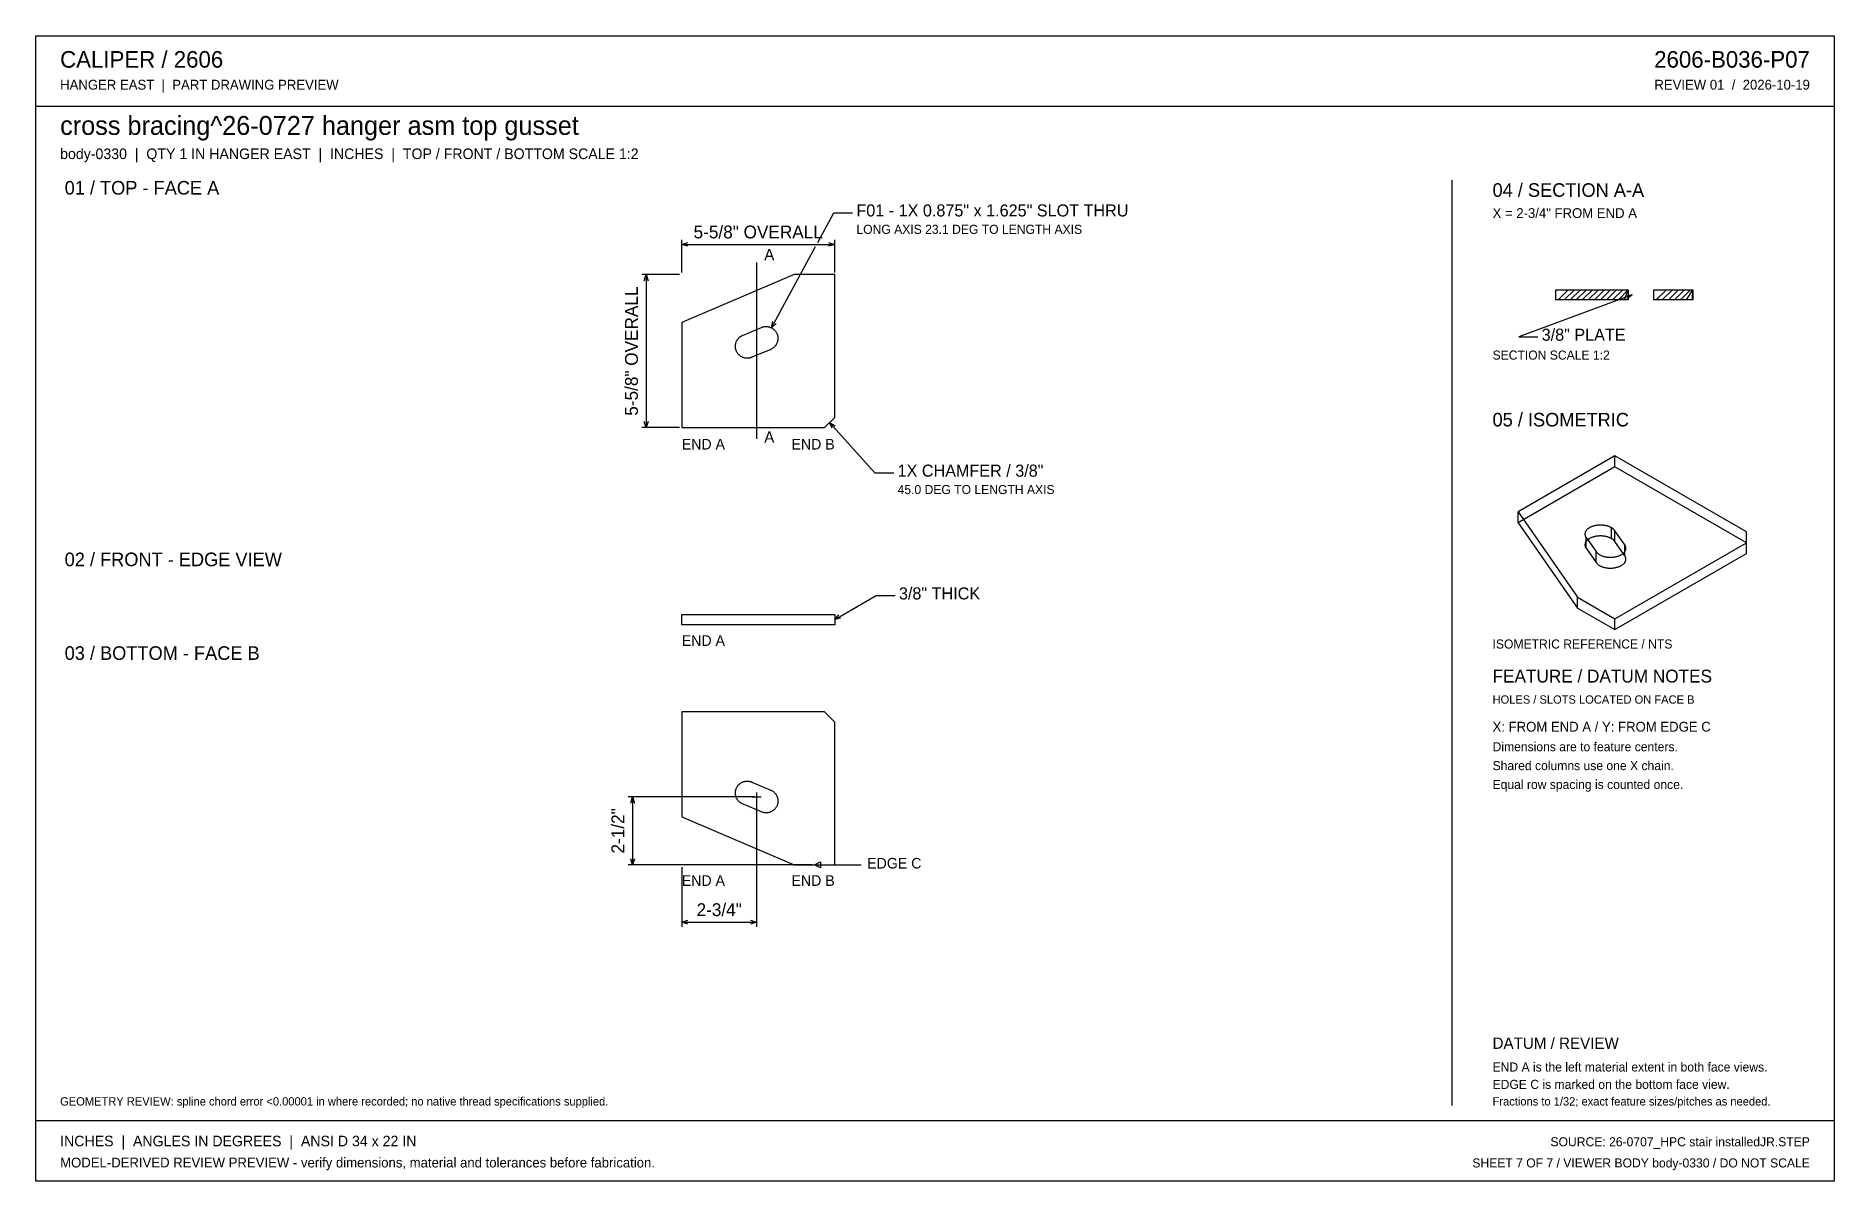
# Model space of a CAD drawing. Header units: inches. Extents: x 0.9 to 67.1, y 0.9 to 43.1.
import ezdxf
from ezdxf.enums import TextEntityAlignment as Align

# ---------------------------------------------------------------- set-up
doc = ezdxf.new("R2010")
doc.units = ezdxf.units.IN
doc.header["$MEASUREMENT"] = 0

msp = doc.modelspace()

# ---------------------------------------------------------------- linework, layer by layer
at = {"layer": 'ANNOTATION'}
for p, q in [((29.687, 35.462), (30.278, 36.556)), ((30.278, 36.556), (30.972, 36.556)), ((24.688, 34.361), (24.688, 35.556)), ((24.688, 35.389), (24.91, 35.458)), ((24.688, 35.389), (30.312, 35.389)), ((24.91, 35.319), (24.688, 35.389)), ((27.991, 32.321), (29.608, 35.316)), ((30.09, 35.458), (30.312, 35.389)), ((30.312, 35.389), (30.09, 35.319)), ((30.312, 34.361), (30.312, 35.556)), ((27.443, 34.722), (27.443, 28.236)), ((24.604, 34.278), (23.215, 34.278)), ((23.312, 34.056), (23.382, 34.278)), ((23.382, 34.278), (23.382, 28.653)), ((23.382, 34.278), (23.451, 34.056)), ((59.639, 33.535), (55.472, 31.986)), ((59.406, 33.522), (59.639, 33.535)), ((59.639, 33.535), (59.455, 33.392)), ((27.991, 32.321), (28.035, 32.549)), ((28.157, 32.483), (27.991, 32.321)), ((55.472, 31.986), (56.167, 31.986)), ((24.604, 28.653), (23.215, 28.653)), ((23.382, 28.653), (23.312, 28.875)), ((23.451, 28.875), (23.382, 28.653)), ((30.125, 28.84), (31.792, 26.986)), ((30.222, 28.629), (30.125, 28.84)), ((30.125, 28.84), (30.325, 28.721)), ((31.792, 26.986), (32.486, 26.986)), ((30.312, 21.59), (31.84, 22.472)), ((31.84, 22.472), (32.535, 22.472)), ((30.312, 21.59), (30.47, 21.762)), ((30.54, 21.641), (30.312, 21.59)), ((27.443, 15.235), (27.443, 14.901)), ((27.36, 15.068), (22.715, 15.068)), ((22.812, 14.846), (22.882, 15.068)), ((22.882, 15.068), (22.882, 12.576)), ((22.882, 15.068), (22.951, 14.846)), ((27.277, 15.068), (27.61, 15.068)), ((27.443, 14.985), (27.443, 10.299)), ((29.487, 12.576), (22.715, 12.576)), ((22.882, 12.576), (22.812, 12.799)), ((22.951, 12.799), (22.882, 12.576)), ((29.57, 12.576), (29.792, 12.688)), ((29.57, 12.576), (31.285, 12.576)), ((29.792, 12.465), (29.57, 12.576)), ((29.792, 12.688), (29.792, 12.465)), ((24.688, 12.493), (24.688, 10.299)), ((24.688, 10.465), (24.91, 10.535)), ((24.688, 10.465), (27.443, 10.465)), ((24.91, 10.396), (24.688, 10.465)), ((27.221, 10.535), (27.443, 10.465)), ((27.443, 10.465), (27.221, 10.396))]:
    msp.add_line(p, q, dxfattribs=at)
at = {"layer": 'OUTLINE'}
for p, q in [((0.944, 43.056), (67.056, 43.056)), ((0.944, 0.944), (0.944, 43.056)), ((67.056, 43.056), (67.056, 0.944)), ((0.944, 40.472), (67.056, 40.472)), ((53, 37.75), (53, 3.722)), ((28.828, 34.278), (24.688, 32.514)), ((30.312, 34.278), (28.828, 34.278)), ((30.312, 29.028), (30.312, 34.278)), ((56.826, 33.722), (59.484, 33.722)), ((56.826, 33.347), (56.826, 33.722)), ((56.91, 33.347), (57.285, 33.722)), ((57.132, 33.347), (57.507, 33.722)), ((57.354, 33.347), (57.729, 33.722)), ((57.576, 33.347), (57.951, 33.722)), ((57.799, 33.347), (58.174, 33.722)), ((58.021, 33.347), (58.396, 33.722)), ((58.243, 33.347), (58.618, 33.722)), ((58.465, 33.347), (58.84, 33.722)), ((58.688, 33.347), (59.062, 33.722)), ((58.91, 33.347), (59.285, 33.722)), ((59.132, 33.347), (59.484, 33.722)), ((59.354, 33.347), (59.484, 33.722)), ((59.484, 33.722), (59.484, 33.347)), ((60.435, 33.722), (61.862, 33.722)), ((60.435, 33.347), (60.435, 33.722)), ((60.519, 33.347), (60.894, 33.722)), ((60.741, 33.347), (61.116, 33.722)), ((60.963, 33.347), (61.338, 33.722)), ((61.185, 33.347), (61.56, 33.722)), ((61.407, 33.347), (61.782, 33.722)), ((61.63, 33.347), (61.862, 33.722)), ((61.852, 33.347), (61.862, 33.722)), ((61.862, 33.722), (61.862, 33.347)), ((59.484, 33.347), (56.826, 33.347)), ((61.862, 33.347), (60.435, 33.347)), ((24.688, 32.514), (24.688, 28.653)), ((26.668, 31.719), (26.672, 31.737)), ((26.672, 31.737), (26.677, 31.756)), ((26.677, 31.756), (26.682, 31.773)), ((26.682, 31.773), (26.688, 31.791)), ((26.688, 31.791), (26.695, 31.809)), ((26.695, 31.809), (26.703, 31.826)), ((26.703, 31.826), (26.711, 31.842)), ((26.711, 31.842), (26.72, 31.859)), ((26.72, 31.859), (26.73, 31.875)), ((26.73, 31.875), (26.74, 31.89)), ((26.74, 31.89), (26.751, 31.905)), ((26.751, 31.905), (26.763, 31.92)), ((26.763, 31.92), (26.775, 31.934)), ((26.775, 31.934), (26.788, 31.948)), ((26.788, 31.948), (26.802, 31.961)), ((26.802, 31.961), (26.816, 31.973)), ((26.816, 31.973), (26.83, 31.985)), ((26.83, 31.985), (26.845, 31.996)), ((26.845, 31.996), (26.861, 32.007)), ((26.861, 32.007), (26.877, 32.016)), ((26.877, 32.016), (26.893, 32.025)), ((26.893, 32.025), (26.91, 32.034)), ((26.91, 32.034), (26.927, 32.042)), ((26.927, 32.042), (27.617, 32.336)), ((27.617, 32.336), (27.637, 32.343)), ((27.637, 32.343), (27.657, 32.35)), ((27.657, 32.35), (27.678, 32.356)), ((27.678, 32.356), (27.699, 32.361)), ((27.699, 32.361), (27.72, 32.365)), ((27.72, 32.365), (27.741, 32.368)), ((27.741, 32.368), (27.763, 32.37)), ((27.763, 32.37), (27.784, 32.37)), ((27.784, 32.37), (27.805, 32.37)), ((27.805, 32.37), (27.827, 32.369)), ((27.827, 32.369), (27.848, 32.366)), ((27.848, 32.366), (27.869, 32.363)), ((27.869, 32.363), (27.89, 32.358)), ((27.89, 32.358), (27.911, 32.353)), ((27.911, 32.353), (27.932, 32.346)), ((27.932, 32.346), (27.952, 32.339)), ((27.952, 32.339), (27.971, 32.33)), ((27.971, 32.33), (27.991, 32.321)), ((27.991, 32.321), (28.009, 32.31)), ((28.009, 32.31), (28.028, 32.299)), ((28.028, 32.299), (28.045, 32.287)), ((28.045, 32.287), (28.062, 32.274)), ((28.062, 32.274), (28.079, 32.26)), ((28.079, 32.26), (28.095, 32.245)), ((28.095, 32.245), (28.11, 32.23)), ((28.11, 32.23), (28.124, 32.214)), ((28.124, 32.214), (28.137, 32.197)), ((28.137, 32.197), (28.15, 32.18)), ((28.15, 32.18), (28.161, 32.162)), ((28.161, 32.162), (28.172, 32.143)), ((28.172, 32.143), (28.182, 32.124)), ((28.186, 31.75), (28.176, 31.731)), ((28.182, 32.124), (28.191, 32.104)), ((28.194, 31.77), (28.186, 31.75)), ((28.191, 32.104), (28.199, 32.084)), ((28.202, 31.79), (28.194, 31.77)), ((28.199, 32.084), (28.206, 32.064)), ((28.208, 31.81), (28.202, 31.79)), ((28.206, 32.064), (28.212, 32.044)), ((28.214, 31.831), (28.208, 31.81)), ((28.212, 32.044), (28.217, 32.023)), ((28.218, 31.852), (28.214, 31.831)), ((28.217, 32.023), (28.22, 32.001)), ((28.222, 31.873), (28.218, 31.852)), ((28.22, 32.001), (28.223, 31.98)), ((28.224, 31.894), (28.222, 31.873)), ((28.223, 31.98), (28.225, 31.959)), ((28.225, 31.916), (28.224, 31.894)), ((28.225, 31.959), (28.226, 31.937)), ((28.226, 31.937), (28.225, 31.916)), ((26.661, 31.663), (26.663, 31.682)), ((26.661, 31.645), (26.661, 31.663)), ((26.661, 31.626), (26.661, 31.645)), ((26.662, 31.607), (26.661, 31.626)), ((26.664, 31.589), (26.662, 31.607)), ((26.663, 31.682), (26.665, 31.701)), ((26.666, 31.57), (26.664, 31.589)), ((26.665, 31.701), (26.668, 31.719)), ((26.67, 31.552), (26.666, 31.57)), ((26.674, 31.533), (26.67, 31.552)), ((26.679, 31.515), (26.674, 31.533)), ((26.684, 31.497), (26.679, 31.515)), ((26.691, 31.48), (26.684, 31.497)), ((26.698, 31.463), (26.691, 31.48)), ((26.706, 31.446), (26.698, 31.463)), ((26.715, 31.429), (26.706, 31.446)), ((26.724, 31.413), (26.715, 31.429)), ((26.734, 31.397), (26.724, 31.413)), ((26.745, 31.382), (26.734, 31.397)), ((26.756, 31.367), (26.745, 31.382)), ((26.768, 31.352), (26.756, 31.367)), ((26.78, 31.338), (26.768, 31.352)), ((26.794, 31.325), (26.78, 31.338)), ((26.807, 31.312), (26.794, 31.325)), ((26.822, 31.3), (26.807, 31.312)), ((26.836, 31.289), (26.822, 31.3)), ((26.852, 31.278), (26.836, 31.289)), ((26.867, 31.268), (26.852, 31.278)), ((26.883, 31.258), (26.867, 31.268)), ((26.9, 31.249), (26.883, 31.258)), ((26.917, 31.241), (26.9, 31.249)), ((26.934, 31.234), (26.917, 31.241)), ((26.951, 31.227), (26.934, 31.234)), ((26.969, 31.221), (26.951, 31.227)), ((26.987, 31.216), (26.969, 31.221)), ((27.005, 31.212), (26.987, 31.216)), ((27.024, 31.208), (27.005, 31.212)), ((27.042, 31.205), (27.024, 31.208)), ((27.061, 31.203), (27.042, 31.205)), ((27.08, 31.202), (27.061, 31.203)), ((27.098, 31.202), (27.08, 31.202)), ((27.101, 31.202), (27.098, 31.202)), ((27.104, 31.202), (27.101, 31.202)), ((27.107, 31.202), (27.104, 31.202)), ((27.109, 31.202), (27.107, 31.202)), ((27.112, 31.202), (27.109, 31.202)), ((27.115, 31.202), (27.112, 31.202)), ((27.118, 31.202), (27.115, 31.202)), ((27.12, 31.202), (27.118, 31.202)), ((27.123, 31.202), (27.12, 31.202)), ((27.126, 31.202), (27.123, 31.202)), ((27.129, 31.203), (27.126, 31.202)), ((27.131, 31.203), (27.129, 31.203)), ((27.134, 31.203), (27.131, 31.203)), ((27.137, 31.203), (27.134, 31.203)), ((27.14, 31.204), (27.137, 31.203)), ((27.142, 31.204), (27.14, 31.204)), ((27.145, 31.204), (27.142, 31.204)), ((27.148, 31.204), (27.145, 31.204)), ((27.15, 31.205), (27.148, 31.204)), ((27.153, 31.205), (27.15, 31.205)), ((27.156, 31.205), (27.153, 31.205)), ((27.159, 31.206), (27.156, 31.205)), ((27.161, 31.206), (27.159, 31.206)), ((27.164, 31.207), (27.161, 31.206)), ((27.167, 31.207), (27.164, 31.207)), ((27.17, 31.207), (27.167, 31.207)), ((27.172, 31.208), (27.17, 31.207)), ((27.175, 31.208), (27.172, 31.208)), ((27.178, 31.209), (27.175, 31.208)), ((27.18, 31.209), (27.178, 31.209)), ((27.183, 31.21), (27.18, 31.209)), ((27.186, 31.21), (27.183, 31.21)), ((27.188, 31.211), (27.186, 31.21)), ((27.191, 31.212), (27.188, 31.211)), ((27.194, 31.212), (27.191, 31.212)), ((27.197, 31.213), (27.194, 31.212)), ((27.199, 31.213), (27.197, 31.213)), ((27.202, 31.214), (27.199, 31.213)), ((27.205, 31.215), (27.202, 31.214)), ((27.207, 31.215), (27.205, 31.215)), ((27.21, 31.216), (27.207, 31.215)), ((27.213, 31.217), (27.21, 31.216)), ((27.215, 31.218), (27.213, 31.217)), ((27.218, 31.218), (27.215, 31.218)), ((27.221, 31.219), (27.218, 31.218)), ((27.223, 31.22), (27.221, 31.219)), ((27.226, 31.221), (27.223, 31.22)), ((27.228, 31.221), (27.226, 31.221)), ((27.231, 31.222), (27.228, 31.221)), ((27.234, 31.223), (27.231, 31.222)), ((27.236, 31.224), (27.234, 31.223)), ((27.239, 31.225), (27.236, 31.224)), ((27.242, 31.226), (27.239, 31.225)), ((27.244, 31.227), (27.242, 31.226)), ((27.247, 31.228), (27.244, 31.227)), ((27.249, 31.228), (27.247, 31.228)), ((27.252, 31.229), (27.249, 31.228)), ((27.254, 31.23), (27.252, 31.229)), ((27.257, 31.231), (27.254, 31.23)), ((27.26, 31.232), (27.257, 31.231)), ((27.262, 31.233), (27.26, 31.232)), ((27.265, 31.234), (27.262, 31.233)), ((27.267, 31.236), (27.265, 31.234)), ((27.27, 31.237), (27.267, 31.236)), ((27.96, 31.53), (27.27, 31.237)), ((27.979, 31.539), (27.96, 31.53)), ((27.998, 31.549), (27.979, 31.539)), ((28.017, 31.56), (27.998, 31.549)), ((28.035, 31.572), (28.017, 31.56)), ((28.052, 31.584), (28.035, 31.572)), ((28.069, 31.598), (28.052, 31.584)), ((28.085, 31.612), (28.069, 31.598)), ((28.101, 31.627), (28.085, 31.612)), ((28.115, 31.642), (28.101, 31.627)), ((28.129, 31.659), (28.115, 31.642)), ((28.142, 31.676), (28.129, 31.659)), ((28.154, 31.694), (28.142, 31.676)), ((28.166, 31.712), (28.154, 31.694)), ((28.176, 31.731), (28.166, 31.712)), ((24.688, 28.653), (29.938, 28.653)), ((29.938, 28.653), (30.312, 29.028)), ((58.999, 27.611), (55.438, 25.555)), ((58.999, 27.212), (55.438, 25.156)), ((63.84, 24.816), (58.999, 27.611)), ((58.999, 27.212), (58.999, 27.611)), ((63.84, 24.417), (58.999, 27.212)), ((55.438, 25.555), (57.629, 22.412)), ((55.438, 25.156), (55.438, 25.555)), ((55.438, 25.156), (57.629, 22.013)), ((57.9, 24.767), (57.898, 24.753)), ((57.898, 24.753), (57.898, 24.738)), ((57.898, 24.738), (57.898, 24.724)), ((57.898, 24.724), (57.899, 24.71)), ((57.899, 24.71), (57.902, 24.696)), ((57.902, 24.781), (57.9, 24.767)), ((57.906, 24.795), (57.902, 24.781)), ((57.902, 24.696), (57.906, 24.682)), ((57.911, 24.808), (57.906, 24.795)), ((57.906, 24.682), (57.91, 24.668)), ((57.91, 24.668), (57.916, 24.655)), ((57.917, 24.822), (57.911, 24.808)), ((57.916, 24.655), (57.923, 24.641)), ((57.923, 24.836), (57.917, 24.822)), ((57.931, 24.849), (57.923, 24.836)), ((57.923, 24.641), (57.93, 24.628)), ((57.93, 24.628), (57.939, 24.615)), ((57.94, 24.862), (57.931, 24.849)), ((57.94, 24.463), (57.931, 24.45)), ((57.939, 24.215), (57.939, 24.615)), ((57.939, 24.615), (58.304, 24.091)), ((57.95, 24.875), (57.94, 24.862)), ((57.95, 24.476), (57.94, 24.463)), ((57.96, 24.888), (57.95, 24.875)), ((57.96, 24.488), (57.95, 24.476)), ((57.972, 24.9), (57.96, 24.888)), ((57.972, 24.501), (57.96, 24.488)), ((57.984, 24.912), (57.972, 24.9)), ((57.984, 24.513), (57.972, 24.501)), ((57.998, 24.924), (57.984, 24.912)), ((57.998, 24.525), (57.984, 24.513)), ((58.012, 24.936), (57.998, 24.924)), ((58.012, 24.536), (57.998, 24.525)), ((58.027, 24.947), (58.012, 24.936)), ((58.027, 24.547), (58.012, 24.536)), ((58.043, 24.957), (58.027, 24.947)), ((58.043, 24.558), (58.027, 24.547)), ((58.06, 24.968), (58.043, 24.957)), ((58.06, 24.568), (58.043, 24.558)), ((58.077, 24.977), (58.06, 24.968)), ((58.077, 24.578), (58.06, 24.568)), ((58.095, 24.987), (58.077, 24.977)), ((58.095, 24.588), (58.077, 24.578)), ((58.114, 24.996), (58.095, 24.987)), ((58.114, 24.597), (58.095, 24.588)), ((58.133, 25.004), (58.114, 24.996)), ((58.133, 24.605), (58.114, 24.597)), ((58.153, 25.012), (58.133, 25.004)), ((58.153, 24.613), (58.133, 24.605)), ((58.174, 25.02), (58.153, 25.012)), ((58.174, 24.621), (58.153, 24.613)), ((58.195, 25.027), (58.174, 25.02)), ((58.195, 24.628), (58.174, 24.621)), ((58.217, 25.033), (58.195, 25.027)), ((58.217, 24.634), (58.195, 24.628)), ((58.239, 25.039), (58.217, 25.033)), ((58.239, 24.64), (58.217, 24.634)), ((58.262, 25.045), (58.239, 25.039)), ((58.262, 24.645), (58.239, 24.64)), ((58.285, 25.05), (58.262, 25.045)), ((58.285, 24.65), (58.262, 24.645)), ((58.308, 25.054), (58.285, 25.05)), ((58.308, 24.655), (58.285, 24.65)), ((58.331, 25.057), (58.308, 25.054)), ((58.331, 24.658), (58.308, 24.655)), ((58.355, 25.061), (58.331, 25.057)), ((58.355, 24.661), (58.331, 24.658)), ((58.379, 25.063), (58.355, 25.061)), ((58.379, 24.664), (58.355, 24.661)), ((58.404, 25.065), (58.379, 25.063)), ((58.404, 24.666), (58.379, 24.664)), ((58.428, 25.066), (58.404, 25.065)), ((58.428, 24.667), (58.404, 24.666)), ((58.452, 25.067), (58.428, 25.066)), ((58.452, 24.668), (58.428, 24.667)), ((58.477, 25.067), (58.452, 25.067)), ((58.477, 24.668), (58.452, 24.668)), ((58.501, 25.067), (58.477, 25.067)), ((58.501, 24.667), (58.477, 24.668)), ((58.525, 25.065), (58.501, 25.067)), ((58.525, 24.666), (58.501, 24.667)), ((58.55, 25.064), (58.525, 25.065)), ((58.55, 24.664), (58.525, 24.666)), ((58.574, 25.061), (58.55, 25.064)), ((58.574, 24.662), (58.55, 24.664)), ((58.598, 25.058), (58.574, 25.061)), ((58.598, 24.659), (58.574, 24.662)), ((58.621, 25.055), (58.598, 25.058)), ((58.621, 24.656), (58.598, 24.659)), ((58.645, 25.051), (58.621, 25.055)), ((58.645, 24.652), (58.621, 24.656)), ((58.668, 25.046), (58.645, 25.051)), ((58.668, 24.647), (58.645, 24.652)), ((58.69, 25.041), (58.668, 25.046)), ((58.69, 24.642), (58.668, 24.647)), ((58.713, 25.035), (58.69, 25.041)), ((58.713, 24.636), (58.69, 24.642)), ((58.734, 25.029), (58.713, 25.035)), ((58.734, 24.63), (58.713, 24.636)), ((58.756, 25.022), (58.734, 25.029)), ((58.756, 24.623), (58.734, 24.63)), ((58.777, 25.015), (58.756, 25.022)), ((58.777, 24.615), (58.756, 24.623)), ((58.797, 25.007), (58.777, 25.015)), ((58.797, 24.608), (58.777, 24.615)), ((58.817, 24.998), (58.797, 25.007)), ((58.817, 24.599), (58.797, 24.608)), ((58.836, 24.99), (58.817, 24.998)), ((58.836, 24.59), (58.817, 24.599)), ((58.854, 24.98), (58.836, 24.99)), ((58.854, 24.581), (58.836, 24.59)), ((58.871, 24.971), (58.854, 24.98)), ((58.871, 24.571), (58.854, 24.581)), ((58.871, 24.571), (58.871, 24.971)), ((58.874, 24.969), (58.871, 24.971)), ((58.874, 24.57), (58.871, 24.571)), ((58.877, 24.968), (58.874, 24.969)), ((58.877, 24.568), (58.874, 24.57)), ((58.879, 24.966), (58.877, 24.968)), ((58.879, 24.567), (58.877, 24.568)), ((58.882, 24.965), (58.879, 24.966)), ((58.882, 24.565), (58.879, 24.567)), ((58.884, 24.963), (58.882, 24.965)), ((58.884, 24.564), (58.882, 24.565)), ((58.886, 24.962), (58.884, 24.963)), ((58.886, 24.562), (58.884, 24.564)), ((58.889, 24.96), (58.886, 24.962)), ((58.889, 24.561), (58.886, 24.562)), ((58.891, 24.959), (58.889, 24.96)), ((58.891, 24.559), (58.889, 24.561)), ((58.894, 24.957), (58.891, 24.959)), ((58.894, 24.558), (58.891, 24.559)), ((58.896, 24.955), (58.894, 24.957)), ((58.896, 24.556), (58.894, 24.558)), ((58.898, 24.954), (58.896, 24.955)), ((58.898, 24.555), (58.896, 24.556)), ((58.901, 24.952), (58.898, 24.954)), ((58.901, 24.553), (58.898, 24.555)), ((58.903, 24.951), (58.901, 24.952)), ((58.903, 24.551), (58.901, 24.553)), ((58.905, 24.949), (58.903, 24.951)), ((58.905, 24.55), (58.903, 24.551)), ((58.908, 24.948), (58.905, 24.949)), ((58.908, 24.548), (58.905, 24.55)), ((58.91, 24.946), (58.908, 24.948)), ((58.91, 24.547), (58.908, 24.548)), ((58.912, 24.944), (58.91, 24.946)), ((58.912, 24.545), (58.91, 24.547)), ((58.914, 24.943), (58.912, 24.944)), ((58.914, 24.543), (58.912, 24.545)), ((58.917, 24.941), (58.914, 24.943)), ((58.917, 24.542), (58.914, 24.543)), ((58.919, 24.939), (58.917, 24.941)), ((58.919, 24.54), (58.917, 24.542)), ((58.921, 24.938), (58.919, 24.939)), ((58.921, 24.539), (58.919, 24.54)), ((58.923, 24.936), (58.921, 24.938)), ((58.923, 24.537), (58.921, 24.539)), ((58.925, 24.935), (58.923, 24.936)), ((58.925, 24.535), (58.923, 24.537)), ((58.928, 24.933), (58.925, 24.935)), ((58.928, 24.534), (58.925, 24.535)), ((58.93, 24.931), (58.928, 24.933)), ((58.93, 24.532), (58.928, 24.534)), ((58.932, 24.93), (58.93, 24.931)), ((58.932, 24.53), (58.93, 24.532)), ((58.934, 24.928), (58.932, 24.93)), ((58.934, 24.529), (58.932, 24.53)), ((58.936, 24.926), (58.934, 24.928)), ((58.936, 24.527), (58.934, 24.529)), ((58.938, 24.924), (58.936, 24.926)), ((58.938, 24.525), (58.936, 24.527)), ((58.94, 24.923), (58.938, 24.924)), ((58.94, 24.523), (58.938, 24.525)), ((58.942, 24.921), (58.94, 24.923)), ((58.942, 24.522), (58.94, 24.523)), ((58.944, 24.919), (58.942, 24.921)), ((58.944, 24.52), (58.942, 24.522)), ((58.946, 24.918), (58.944, 24.919)), ((58.946, 24.518), (58.944, 24.52)), ((58.948, 24.916), (58.946, 24.918)), ((58.948, 24.517), (58.946, 24.518)), ((58.95, 24.914), (58.948, 24.916)), ((58.95, 24.515), (58.948, 24.517)), ((58.952, 24.912), (58.95, 24.914)), ((58.952, 24.513), (58.95, 24.515)), ((58.954, 24.911), (58.952, 24.912)), ((58.954, 24.511), (58.952, 24.513)), ((58.956, 24.909), (58.954, 24.911)), ((58.956, 24.509), (58.954, 24.511)), ((58.957, 24.907), (58.956, 24.909)), ((58.957, 24.508), (58.956, 24.509)), ((58.959, 24.905), (58.957, 24.907)), ((58.959, 24.506), (58.957, 24.508)), ((58.961, 24.903), (58.959, 24.905)), ((58.961, 24.504), (58.959, 24.506)), ((58.963, 24.902), (58.961, 24.903)), ((58.963, 24.502), (58.961, 24.504)), ((58.965, 24.9), (58.963, 24.902)), ((58.965, 24.501), (58.963, 24.502)), ((58.966, 24.898), (58.965, 24.9)), ((58.966, 24.499), (58.965, 24.501)), ((58.968, 24.896), (58.966, 24.898)), ((58.968, 24.497), (58.966, 24.499)), ((58.97, 24.894), (58.968, 24.896)), ((58.97, 24.495), (58.968, 24.497)), ((58.972, 24.893), (58.97, 24.894)), ((58.972, 24.493), (58.97, 24.495)), ((58.973, 24.891), (58.972, 24.893)), ((58.973, 24.491), (58.972, 24.493)), ((58.975, 24.889), (58.973, 24.891)), ((58.975, 24.49), (58.973, 24.491)), ((58.977, 24.887), (58.975, 24.889)), ((58.977, 24.488), (58.975, 24.49)), ((58.978, 24.885), (58.977, 24.887)), ((58.978, 24.486), (58.977, 24.488)), ((58.98, 24.883), (58.978, 24.885)), ((58.98, 24.484), (58.978, 24.486)), ((58.981, 24.882), (58.98, 24.883)), ((58.981, 24.482), (58.98, 24.484)), ((58.983, 24.88), (58.981, 24.882)), ((58.983, 24.48), (58.981, 24.482)), ((58.984, 24.878), (58.983, 24.88)), ((58.984, 24.478), (58.983, 24.48)), ((58.986, 24.876), (58.984, 24.878)), ((58.986, 24.477), (58.984, 24.478)), ((58.987, 24.874), (58.986, 24.876)), ((58.987, 24.475), (58.986, 24.477)), ((58.989, 24.872), (58.987, 24.874)), ((58.989, 24.473), (58.987, 24.475)), ((58.99, 24.87), (58.989, 24.872)), ((58.99, 24.471), (58.989, 24.473)), ((58.992, 24.868), (58.99, 24.87)), ((58.992, 24.469), (58.99, 24.471)), ((58.993, 24.866), (58.992, 24.868)), ((58.993, 24.467), (58.992, 24.469)), ((58.995, 24.865), (58.993, 24.866)), ((58.995, 24.465), (58.993, 24.467)), ((58.996, 24.863), (58.995, 24.865)), ((58.996, 24.463), (58.995, 24.465)), ((58.997, 24.861), (58.996, 24.863)), ((58.997, 24.461), (58.996, 24.463)), ((59.363, 24.337), (58.997, 24.861)), ((58.997, 24.461), (58.997, 24.861)), ((59.363, 23.938), (58.997, 24.461)), ((63.84, 24.417), (63.84, 24.816)), ((63.84, 24.417), (63.84, 24.816)), ((57.9, 24.367), (57.898, 24.353)), ((57.898, 24.353), (57.898, 24.339)), ((57.898, 24.339), (57.898, 24.325)), ((57.898, 24.325), (57.899, 24.311)), ((57.899, 24.311), (57.902, 24.297)), ((57.902, 24.381), (57.9, 24.367)), ((57.906, 24.395), (57.902, 24.381)), ((57.902, 24.297), (57.906, 24.283)), ((57.911, 24.409), (57.906, 24.395)), ((57.906, 24.283), (57.91, 24.269)), ((57.91, 24.269), (57.916, 24.255)), ((57.917, 24.423), (57.911, 24.409)), ((57.916, 24.255), (57.923, 24.242)), ((57.923, 24.436), (57.917, 24.423)), ((57.931, 24.45), (57.923, 24.436)), ((57.923, 24.242), (57.93, 24.229)), ((57.93, 24.229), (57.939, 24.215)), ((57.939, 24.215), (58.304, 23.691)), ((58.304, 24.091), (58.315, 24.076)), ((58.304, 23.691), (58.304, 24.091)), ((58.315, 24.076), (58.328, 24.061)), ((58.328, 24.061), (58.341, 24.047)), ((58.341, 24.047), (58.356, 24.034)), ((58.356, 24.034), (58.372, 24.02)), ((58.372, 24.02), (58.389, 24.007)), ((58.389, 24.007), (58.407, 23.995)), ((58.407, 23.995), (58.426, 23.983)), ((58.426, 23.983), (58.446, 23.972)), ((58.446, 23.972), (58.467, 23.961)), ((58.467, 23.961), (58.489, 23.951)), ((58.489, 23.951), (58.512, 23.942)), ((58.512, 23.942), (58.535, 23.933)), ((58.535, 23.933), (58.559, 23.925)), ((58.559, 23.925), (58.584, 23.917)), ((58.584, 23.917), (58.61, 23.911)), ((58.61, 23.911), (58.636, 23.905)), ((58.636, 23.905), (58.662, 23.9)), ((58.662, 23.9), (58.689, 23.895)), ((58.689, 23.895), (58.716, 23.891)), ((58.716, 23.891), (58.744, 23.888)), ((58.744, 23.888), (58.772, 23.886)), ((58.772, 23.886), (58.8, 23.885)), ((58.8, 23.885), (58.828, 23.884)), ((58.828, 23.884), (58.856, 23.885)), ((58.856, 23.885), (58.884, 23.886)), ((58.884, 23.886), (58.911, 23.887)), ((58.911, 23.887), (58.939, 23.89)), ((58.939, 23.89), (58.966, 23.893)), ((58.966, 23.893), (58.994, 23.898)), ((58.994, 23.898), (59.02, 23.903)), ((58.999, 21.622), (63.84, 24.417)), ((58.999, 21.222), (63.84, 24.017)), ((59.02, 23.903), (59.046, 23.908)), ((59.046, 23.908), (59.072, 23.915)), ((59.072, 23.915), (59.097, 23.922)), ((59.097, 23.922), (59.122, 23.93)), ((59.122, 23.93), (59.146, 23.938)), ((59.146, 23.938), (59.169, 23.947)), ((59.169, 23.947), (59.191, 23.957)), ((59.191, 23.957), (59.212, 23.968)), ((59.212, 23.968), (59.233, 23.979)), ((59.233, 23.979), (59.252, 23.99)), ((59.252, 23.99), (59.271, 24.002)), ((59.271, 24.002), (59.288, 24.015)), ((59.288, 24.015), (59.305, 24.028)), ((59.305, 24.028), (59.32, 24.042)), ((59.32, 24.042), (59.334, 24.056)), ((59.334, 24.056), (59.347, 24.07)), ((59.347, 24.07), (59.358, 24.085)), ((59.358, 24.085), (59.369, 24.1)), ((59.363, 23.938), (59.363, 24.337)), ((59.372, 24.322), (59.363, 24.337)), ((59.372, 23.922), (59.363, 23.938)), ((59.369, 24.1), (59.378, 24.115)), ((59.381, 24.306), (59.372, 24.322)), ((59.381, 23.907), (59.372, 23.922)), ((59.378, 24.115), (59.385, 24.131)), ((59.388, 24.291), (59.381, 24.306)), ((59.388, 23.891), (59.381, 23.907)), ((59.385, 24.131), (59.392, 24.146)), ((59.394, 24.275), (59.388, 24.291)), ((59.394, 23.876), (59.388, 23.891)), ((59.392, 24.146), (59.397, 24.162)), ((59.398, 24.259), (59.394, 24.275)), ((59.398, 23.86), (59.394, 23.876)), ((59.397, 24.162), (59.401, 24.178)), ((59.402, 24.243), (59.398, 24.259)), ((59.402, 23.844), (59.398, 23.86)), ((59.401, 24.178), (59.403, 24.194)), ((59.403, 24.227), (59.402, 24.243)), ((59.403, 23.827), (59.402, 23.844)), ((59.404, 24.211), (59.403, 24.227)), ((59.403, 24.194), (59.404, 24.211)), ((59.404, 23.811), (59.403, 23.827)), ((59.403, 23.795), (59.404, 23.811)), ((63.84, 24.017), (63.84, 24.417)), ((63.84, 24.017), (63.84, 24.417)), ((58.304, 23.691), (58.315, 23.677)), ((58.315, 23.677), (58.328, 23.662)), ((58.328, 23.662), (58.341, 23.648)), ((58.341, 23.648), (58.356, 23.634)), ((58.356, 23.634), (58.372, 23.621)), ((58.372, 23.621), (58.389, 23.608)), ((58.389, 23.608), (58.407, 23.596)), ((58.407, 23.596), (58.426, 23.584)), ((58.426, 23.584), (58.446, 23.573)), ((58.446, 23.573), (58.467, 23.562)), ((58.467, 23.562), (58.489, 23.552)), ((58.489, 23.552), (58.512, 23.542)), ((58.512, 23.542), (58.535, 23.534)), ((58.535, 23.534), (58.559, 23.526)), ((58.559, 23.526), (58.584, 23.518)), ((58.584, 23.518), (58.61, 23.511)), ((58.61, 23.511), (58.636, 23.505)), ((58.636, 23.505), (58.662, 23.5)), ((58.662, 23.5), (58.689, 23.496)), ((58.689, 23.496), (58.716, 23.492)), ((58.716, 23.492), (58.744, 23.489)), ((58.744, 23.489), (58.772, 23.487)), ((58.772, 23.487), (58.8, 23.486)), ((58.8, 23.486), (58.828, 23.485)), ((58.828, 23.485), (58.856, 23.485)), ((58.856, 23.485), (58.884, 23.486)), ((58.884, 23.486), (58.911, 23.488)), ((58.911, 23.488), (58.939, 23.491)), ((58.939, 23.491), (58.966, 23.494)), ((58.966, 23.494), (58.994, 23.498)), ((58.994, 23.498), (59.02, 23.503)), ((59.02, 23.503), (59.046, 23.509)), ((59.046, 23.509), (59.072, 23.515)), ((59.072, 23.515), (59.097, 23.522)), ((59.097, 23.522), (59.122, 23.53)), ((59.122, 23.53), (59.146, 23.539)), ((59.146, 23.539), (59.169, 23.548)), ((59.169, 23.548), (59.191, 23.558)), ((59.191, 23.558), (59.212, 23.568)), ((59.212, 23.568), (59.233, 23.579)), ((59.233, 23.579), (59.252, 23.591)), ((59.252, 23.591), (59.271, 23.603)), ((59.271, 23.603), (59.288, 23.616)), ((59.288, 23.616), (59.305, 23.629)), ((59.305, 23.629), (59.32, 23.642)), ((59.32, 23.642), (59.334, 23.656)), ((59.334, 23.656), (59.347, 23.671)), ((59.347, 23.671), (59.358, 23.685)), ((59.358, 23.685), (59.369, 23.7)), ((59.369, 23.7), (59.378, 23.716)), ((59.378, 23.716), (59.385, 23.731)), ((59.385, 23.731), (59.392, 23.747)), ((59.392, 23.747), (59.397, 23.763)), ((59.397, 23.763), (59.401, 23.779)), ((59.401, 23.779), (59.403, 23.795)), ((57.629, 22.013), (57.629, 22.412)), ((57.629, 22.412), (58.999, 21.622)), ((57.629, 22.013), (58.999, 21.222)), ((24.688, 21.778), (30.312, 21.778)), ((24.688, 21.403), (24.688, 21.778)), ((30.312, 21.403), (24.688, 21.403)), ((30.312, 21.778), (30.312, 21.403)), ((58.999, 21.222), (58.999, 21.622)), ((24.688, 18.201), (24.688, 14.34)), ((29.938, 18.201), (24.688, 18.201)), ((30.312, 17.826), (29.938, 18.201)), ((30.312, 12.576), (30.312, 17.826)), ((26.661, 15.228), (26.662, 15.247)), ((26.661, 15.21), (26.661, 15.228)), ((26.661, 15.191), (26.661, 15.21)), ((26.662, 15.247), (26.664, 15.266)), ((26.664, 15.266), (26.666, 15.284)), ((26.666, 15.284), (26.67, 15.303)), ((26.67, 15.303), (26.674, 15.321)), ((26.674, 15.321), (26.679, 15.339)), ((26.679, 15.339), (26.684, 15.357)), ((26.684, 15.357), (26.691, 15.374)), ((26.691, 15.374), (26.698, 15.392)), ((26.698, 15.392), (26.706, 15.409)), ((26.706, 15.409), (26.715, 15.425)), ((26.715, 15.425), (26.724, 15.441)), ((26.724, 15.441), (26.734, 15.457)), ((26.734, 15.457), (26.745, 15.473)), ((26.745, 15.473), (26.756, 15.487)), ((26.756, 15.487), (26.768, 15.502)), ((26.768, 15.502), (26.78, 15.516)), ((26.78, 15.516), (26.794, 15.529)), ((26.794, 15.529), (26.807, 15.542)), ((26.807, 15.542), (26.822, 15.554)), ((26.822, 15.554), (26.836, 15.565)), ((26.836, 15.565), (26.852, 15.576)), ((26.852, 15.576), (26.867, 15.587)), ((26.867, 15.587), (26.883, 15.596)), ((26.883, 15.596), (26.9, 15.605)), ((26.9, 15.605), (26.917, 15.613)), ((26.917, 15.613), (26.934, 15.621)), ((26.934, 15.621), (26.951, 15.627)), ((26.951, 15.627), (26.969, 15.633)), ((26.969, 15.633), (26.987, 15.638)), ((26.987, 15.638), (27.005, 15.643)), ((27.005, 15.643), (27.024, 15.646)), ((27.024, 15.646), (27.042, 15.649)), ((27.042, 15.649), (27.061, 15.651)), ((27.061, 15.651), (27.08, 15.652)), ((27.08, 15.652), (27.098, 15.653)), ((27.098, 15.653), (27.101, 15.653)), ((27.101, 15.653), (27.104, 15.653)), ((27.104, 15.653), (27.107, 15.652)), ((27.107, 15.652), (27.109, 15.652)), ((27.109, 15.652), (27.112, 15.652)), ((27.112, 15.652), (27.115, 15.652)), ((27.115, 15.652), (27.118, 15.652)), ((27.118, 15.652), (27.12, 15.652)), ((27.12, 15.652), (27.123, 15.652)), ((27.123, 15.652), (27.126, 15.652)), ((27.126, 15.652), (27.129, 15.652)), ((27.129, 15.652), (27.131, 15.651)), ((27.131, 15.651), (27.134, 15.651)), ((27.134, 15.651), (27.137, 15.651)), ((27.137, 15.651), (27.14, 15.651)), ((27.14, 15.651), (27.142, 15.65)), ((27.142, 15.65), (27.145, 15.65)), ((27.145, 15.65), (27.148, 15.65)), ((27.148, 15.65), (27.15, 15.649)), ((27.15, 15.649), (27.153, 15.649)), ((27.153, 15.649), (27.156, 15.649)), ((27.156, 15.649), (27.159, 15.648)), ((27.159, 15.648), (27.161, 15.648)), ((27.161, 15.648), (27.164, 15.648)), ((27.164, 15.648), (27.167, 15.647)), ((27.167, 15.647), (27.17, 15.647)), ((27.17, 15.647), (27.172, 15.646)), ((27.172, 15.646), (27.175, 15.646)), ((27.175, 15.646), (27.178, 15.645)), ((27.178, 15.645), (27.18, 15.645)), ((27.18, 15.645), (27.183, 15.644)), ((27.183, 15.644), (27.186, 15.644)), ((27.186, 15.644), (27.188, 15.643)), ((27.188, 15.643), (27.191, 15.643)), ((27.191, 15.643), (27.194, 15.642)), ((27.194, 15.642), (27.197, 15.641)), ((27.197, 15.641), (27.199, 15.641)), ((27.199, 15.641), (27.202, 15.64)), ((27.202, 15.64), (27.205, 15.639)), ((27.205, 15.639), (27.207, 15.639)), ((27.207, 15.639), (27.21, 15.638)), ((27.21, 15.638), (27.213, 15.637)), ((27.213, 15.637), (27.215, 15.637)), ((27.215, 15.637), (27.218, 15.636)), ((27.218, 15.636), (27.221, 15.635)), ((27.221, 15.635), (27.223, 15.634)), ((27.223, 15.634), (27.226, 15.634)), ((27.226, 15.634), (27.228, 15.633)), ((27.228, 15.633), (27.231, 15.632)), ((27.231, 15.632), (27.234, 15.631)), ((27.234, 15.631), (27.236, 15.63)), ((27.236, 15.63), (27.239, 15.629)), ((27.239, 15.629), (27.242, 15.628)), ((27.242, 15.628), (27.244, 15.628)), ((27.244, 15.628), (27.247, 15.627)), ((27.247, 15.627), (27.249, 15.626)), ((27.249, 15.626), (27.252, 15.625)), ((27.252, 15.625), (27.254, 15.624)), ((27.254, 15.624), (27.257, 15.623)), ((27.257, 15.623), (27.26, 15.622)), ((27.26, 15.622), (27.262, 15.621)), ((27.262, 15.621), (27.265, 15.62)), ((27.265, 15.62), (27.267, 15.619)), ((27.267, 15.619), (27.27, 15.618)), ((27.27, 15.618), (27.96, 15.324)), ((27.96, 15.324), (27.979, 15.315)), ((27.979, 15.315), (27.998, 15.305)), ((27.998, 15.305), (28.017, 15.294)), ((28.017, 15.294), (28.035, 15.283)), ((28.035, 15.283), (28.052, 15.27)), ((28.052, 15.27), (28.069, 15.257)), ((28.069, 15.257), (28.085, 15.242)), ((28.085, 15.242), (28.101, 15.227)), ((28.101, 15.227), (28.115, 15.212)), ((28.115, 15.212), (28.129, 15.195)), ((26.663, 15.172), (26.661, 15.191)), ((26.665, 15.154), (26.663, 15.172)), ((26.668, 15.135), (26.665, 15.154)), ((26.672, 15.117), (26.668, 15.135)), ((26.677, 15.099), (26.672, 15.117)), ((26.682, 15.081), (26.677, 15.099)), ((26.688, 15.063), (26.682, 15.081)), ((26.695, 15.046), (26.688, 15.063)), ((26.703, 15.028), (26.695, 15.046)), ((26.711, 15.012), (26.703, 15.028)), ((26.72, 14.995), (26.711, 15.012)), ((26.73, 14.979), (26.72, 14.995)), ((26.74, 14.964), (26.73, 14.979)), ((26.751, 14.949), (26.74, 14.964)), ((26.763, 14.934), (26.751, 14.949)), ((26.775, 14.92), (26.763, 14.934)), ((26.788, 14.906), (26.775, 14.92)), ((26.802, 14.893), (26.788, 14.906)), ((26.816, 14.881), (26.802, 14.893)), ((26.83, 14.869), (26.816, 14.881)), ((26.845, 14.858), (26.83, 14.869)), ((26.861, 14.848), (26.845, 14.858)), ((26.877, 14.838), (26.861, 14.848)), ((26.893, 14.829), (26.877, 14.838)), ((26.91, 14.82), (26.893, 14.829)), ((26.927, 14.813), (26.91, 14.82)), ((27.617, 14.519), (26.927, 14.813)), ((28.028, 14.555), (28.009, 14.544)), ((28.045, 14.567), (28.028, 14.555)), ((28.062, 14.58), (28.045, 14.567)), ((28.079, 14.594), (28.062, 14.58)), ((28.095, 14.609), (28.079, 14.594)), ((28.11, 14.624), (28.095, 14.609)), ((28.124, 14.64), (28.11, 14.624)), ((28.137, 14.657), (28.124, 14.64)), ((28.129, 15.195), (28.142, 15.178)), ((28.15, 14.675), (28.137, 14.657)), ((28.142, 15.178), (28.154, 15.161)), ((28.161, 14.693), (28.15, 14.675)), ((28.154, 15.161), (28.166, 15.142)), ((28.172, 14.711), (28.161, 14.693)), ((28.166, 15.142), (28.176, 15.124)), ((28.182, 14.73), (28.172, 14.711)), ((28.176, 15.124), (28.186, 15.104)), ((28.191, 14.75), (28.182, 14.73)), ((28.186, 15.104), (28.194, 15.085)), ((28.199, 14.77), (28.191, 14.75)), ((28.194, 15.085), (28.202, 15.064)), ((28.206, 14.79), (28.199, 14.77)), ((28.202, 15.064), (28.208, 15.044)), ((28.212, 14.811), (28.206, 14.79)), ((28.208, 15.044), (28.214, 15.023)), ((28.217, 14.832), (28.212, 14.811)), ((28.214, 15.023), (28.218, 15.002)), ((28.22, 14.853), (28.217, 14.832)), ((28.218, 15.002), (28.222, 14.981)), ((28.223, 14.874), (28.22, 14.853)), ((28.222, 14.981), (28.224, 14.96)), ((28.225, 14.895), (28.223, 14.874)), ((28.224, 14.96), (28.225, 14.938)), ((28.225, 14.938), (28.226, 14.917)), ((28.226, 14.917), (28.225, 14.895)), ((24.688, 14.34), (28.828, 12.576)), ((27.637, 14.511), (27.617, 14.519)), ((27.657, 14.504), (27.637, 14.511)), ((27.678, 14.498), (27.657, 14.504)), ((27.699, 14.493), (27.678, 14.498)), ((27.72, 14.489), (27.699, 14.493)), ((27.741, 14.486), (27.72, 14.489)), ((27.763, 14.484), (27.741, 14.486)), ((27.784, 14.484), (27.763, 14.484)), ((27.805, 14.484), (27.784, 14.484)), ((27.827, 14.485), (27.805, 14.484)), ((27.848, 14.488), (27.827, 14.485)), ((27.869, 14.491), (27.848, 14.488)), ((27.89, 14.496), (27.869, 14.491)), ((27.911, 14.501), (27.89, 14.496)), ((27.932, 14.508), (27.911, 14.501)), ((27.952, 14.515), (27.932, 14.508)), ((27.971, 14.524), (27.952, 14.515)), ((27.991, 14.533), (27.971, 14.524)), ((28.009, 14.544), (27.991, 14.533)), ((28.828, 12.576), (30.312, 12.576)), ((0.944, 3.167), (67.056, 3.167)), ((67.056, 0.944), (0.944, 0.944))]:
    msp.add_line(p, q, dxfattribs=at)

# ---------------------------------------------------------------- texts
at = {"layer": 'ANNOTATION'}
for s, height, p in [('CALIPER / 2606', 0.61111, (1.833, 41.889)), ('HANGER EAST  |  PART DRAWING PREVIEW', 0.36111, (1.833, 41.083)), ('cross bracing^26-0727 hanger asm top gusset', 0.69444, (1.833, 39.417)), ('body-0330  |  QTY 1 IN HANGER EAST  |  INCHES  |  TOP / FRONT / BOTTOM SCALE 1:2', 0.38889, (1.833, 38.528)), ('01 / TOP - FACE A', 0.5, (2, 37.222)), ('04 / SECTION A-A', 0.5, (54.5, 37.139)), ('F01 - 1X 0.875" x 1.625" SLOT THRU', 0.44444, (31.111, 36.417)), ('X = 2-3/4" FROM END A', 0.36111, (54.5, 36.361)), ('LONG AXIS 23.1 DEG TO LENGTH AXIS', 0.33333, (31.111, 35.778)), ('A', 0.417, (27.721, 34.806)), ('3/8" PLATE', 0.4444, (56.306, 31.847)), ('SECTION SCALE 1:2', 0.33333, (54.5, 31.153)), ('05 / ISOMETRIC', 0.5, (54.5, 28.694)), ('A', 0.417, (27.721, 28.097)), ('END A', 0.3889, (24.688, 27.847)), ('1X CHAMFER / 3/8"', 0.44444, (32.625, 26.847)), ('45.0 DEG TO LENGTH AXIS', 0.33333, (32.625, 26.208)), ('02 / FRONT - EDGE VIEW', 0.5, (2, 23.556)), ('3/8" THICK', 0.4444, (32.674, 22.333)), ('03 / BOTTOM - FACE B', 0.5, (2, 20.111)), ('END A', 0.3889, (24.688, 20.625)), ('ISOMETRIC REFERENCE / NTS', 0.33333, (54.5, 20.528)), ('FEATURE / DATUM NOTES', 0.47222, (54.5, 19.278)), ('HOLES / SLOTS LOCATED ON FACE B', 0.30556, (54.5, 18.5)), ('X: FROM END A / Y: FROM EDGE C', 0.36111, (54.5, 17.472)), ('Dimensions are to feature centers.', 0.33333, (54.5, 16.75)), ('Shared columns use one X chain.', 0.33333, (54.5, 16.056)), ('Equal row spacing is counted once.', 0.33333, (54.5, 15.361)), ('EDGE C', 0.3889, (31.507, 12.438)), ('END A', 0.3889, (24.688, 11.799)), ('DATUM / REVIEW', 0.41667, (54.5, 5.806)), ('END A is the left material extent in both face views.', 0.33333, (54.5, 4.972)), ('EDGE C is marked on the bottom face view.', 0.33333, (54.5, 4.333)), ('GEOMETRY REVIEW: spline chord error <0.00001 in where recorded; no native thread specifications supplied.', 0.305556, (1.833, 3.722)), ('Fractions to 1/32; exact feature sizes/pitches as needed.', 0.30556, (54.5, 3.722)), ('INCHES  |  ANGLES IN DEGREES  |  ANSI D 34 x 22 IN', 0.38889, (1.833, 2.222)), ('MODEL-DERIVED REVIEW PREVIEW - verify dimensions, material and tolerances before fabrication.', 0.36111, (1.833, 1.444))]:
    msp.add_text(s, height=height, dxfattribs=at).set_placement(p)
for s, height, p in [('2606-B036-P07', 0.61111, (66.167, 41.889)), ('REVIEW 01  /  2026-10-19', 0.36111, (66.167, 41.083)), ('END B', 0.3889, (30.312, 27.847)), ('END B', 0.3889, (30.312, 11.799)), ('SOURCE: 26-0707_HPC stair installedJR.STEP', 0.33333, (66.167, 2.222)), ('SHEET 7 OF 7 / VIEWER BODY body-0330 / DO NOT SCALE', 0.33333, (66.167, 1.444))]:
    msp.add_text(s, height=height, dxfattribs=at).set_placement(p, align=Align.RIGHT)
for s, height, p in [('5-5/8" OVERALL', 0.47222, (27.5, 35.611)), ('2-3/4"', 0.4722, (26.065, 10.688))]:
    msp.add_text(s, height=height, dxfattribs=at).set_placement(p, align=Align.CENTER)
for s, height, p in [('5-5/8" OVERALL', 0.47222, (23.076, 31.465)), ('2-1/2"', 0.4722, (22.576, 13.822))]:
    msp.add_text(s, height=height, rotation=90, dxfattribs=at).set_placement(p, align=Align.CENTER)

doc.saveas('drawing.dxf')
